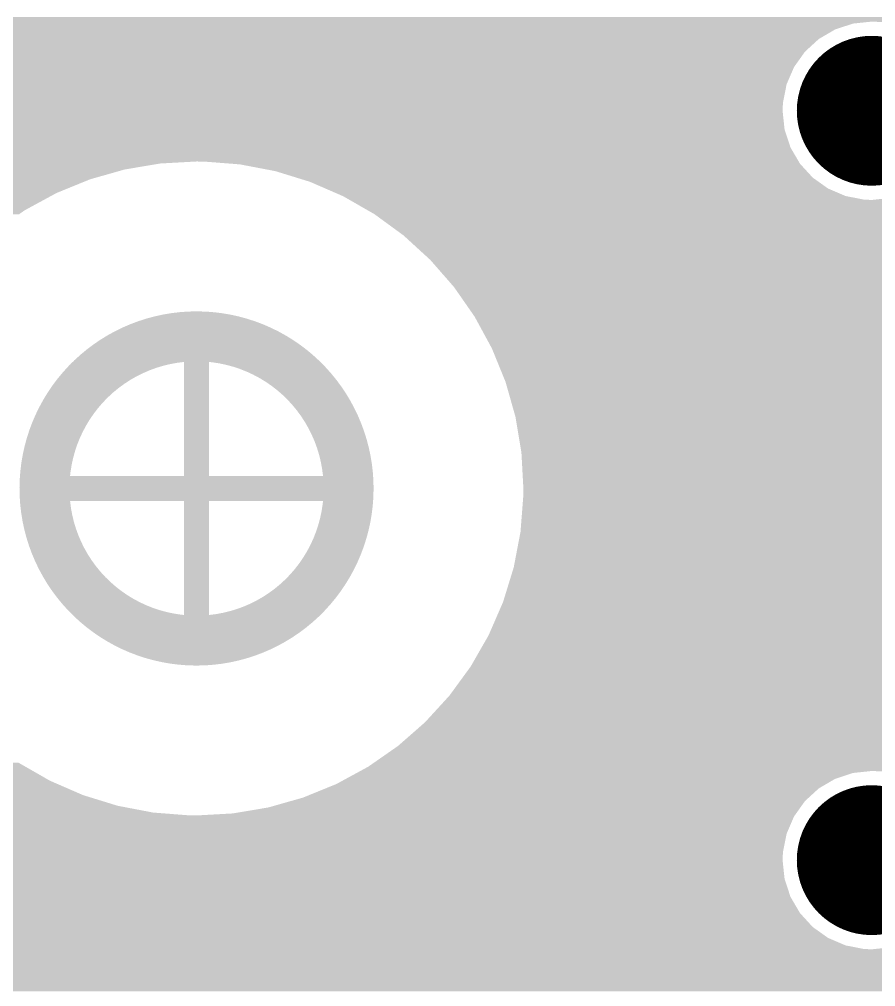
# Model space of a CAD drawing. Extents: x 295 to 953, y 10 to 290.
# Drawn here: x 522.25 to 529.44, y 200.39 to 208.5 of the extents above; entities that cross this region are included whole.
import ezdxf

# ---------------------------------------------------------------- set-up
doc = ezdxf.new("R2010")
doc.units = 0
doc.header["$LTSCALE"] = 5
doc.header["$MEASUREMENT"] = 0
doc.layers.get('0').update_dxf_attribs({"linetype": 'CONTINUOUS', "lineweight": 25})

msp = doc.modelspace()

# ---------------------------------------------------------------- linework, layer by layer
at = {"const_width": 0.6286}
for points in [[(529.0896, 207.7377, 1), (529.7183, 207.7377, 1)], [(529.0896, 201.4512, 1), (529.7183, 201.4512, 1)]]:
    msp.add_lwpolyline(points, format="xyb", close=True, dxfattribs=at)
for points in [[(509.4694, 208.4858), (509.4653, 208.5236), (591.5062, 208.4858), (591.5062, 208.5236)], [(514.617, 208.4829), (514.5511, 208.4858), (529.3766, 208.4829), (529.404, 208.4858)], [(514.6872, 208.4691), (514.617, 208.4829), (529.2467, 208.4691), (529.3766, 208.4829)], [(514.7721, 208.4524), (514.6872, 208.4691), (529.1959, 208.4524), (529.2467, 208.4691)], [(529.4699, 208.4829), (529.404, 208.4858), (591.5062, 208.4829), (591.5062, 208.4858)], [(514.8482, 208.4197), (514.7721, 208.4524), (529.0965, 208.4197), (529.1959, 208.4524)], [(514.9174, 208.3899), (514.8482, 208.4197), (529.0457, 208.3899), (529.0965, 208.4197)], [(514.988, 208.3398), (514.9174, 208.3899), (528.96, 208.3398), (529.0457, 208.3899)], [(515.0464, 208.2983), (514.988, 208.3398), (528.9147, 208.2983), (528.96, 208.3398)], [(515.1062, 208.233), (515.0464, 208.2983), (528.8433, 208.233), (528.9147, 208.2983)], [(515.1532, 208.1817), (515.1062, 208.233), (528.8069, 208.1817), (528.8433, 208.233)], [(515.1986, 208.104), (515.1532, 208.1817), (528.7517, 208.104), (528.8069, 208.1817)], [(515.233, 208.0452), (515.1986, 208.104), (528.7264, 208.0452), (528.7517, 208.104)], [(515.2615, 207.9587), (515.233, 208.0452), (528.6893, 207.9587), (528.7264, 208.0452)], [(515.2824, 207.8949), (515.2615, 207.9587), (528.6767, 207.8949), (528.6893, 207.9587)], [(515.2922, 207.8036), (515.2824, 207.8949), (528.6588, 207.8036), (528.6767, 207.8949)], [(515.2992, 207.7377), (515.2922, 207.8036), (528.6559, 207.7377), (528.6588, 207.8036)], [(515.2963, 207.6718), (515.2992, 207.7377), (528.6629, 207.6718), (528.6559, 207.7377)], [(515.2783, 207.5804), (515.2963, 207.6718), (528.6726, 207.5804), (528.6629, 207.6718)], [(515.2658, 207.5166), (515.2783, 207.5804), (528.6936, 207.5166), (528.6726, 207.5804)], [(515.2286, 207.4302), (515.2658, 207.5166), (528.722, 207.4302), (528.6936, 207.5166)], [(515.2033, 207.3713), (515.2286, 207.4302), (528.7565, 207.3713), (528.722, 207.4302)], [(515.1614, 207.3123), (515.2033, 207.3713), (528.791, 207.3123), (528.7565, 207.3713)], [(515.1139, 207.2455), (515.1495, 207.2955), (523.1361, 207.2455), (523.4351, 207.2955)], [(515.1495, 207.2955), (515.1614, 207.3123), (523.4351, 207.2955), (523.7377, 207.3123)], [(523.8002, 207.3116), (523.7377, 207.3123), (528.7914, 207.3116), (528.791, 207.3123)], [(524.029, 207.2937), (523.8002, 207.3116), (528.8019, 207.2937), (528.7914, 207.3116)], [(524.1025, 207.2879), (524.029, 207.2937), (528.8072, 207.2879), (528.8019, 207.2937)], [(524.4002, 207.2311), (524.1025, 207.2879), (528.8592, 207.2311), (528.8072, 207.2879)], [(515.0247, 207.1628), (515.1117, 207.2424), (522.8444, 207.1628), (523.1251, 207.2424)], [(515.1117, 207.2424), (515.1139, 207.2455), (523.1251, 207.2424), (523.1361, 207.2455)], [(524.5755, 207.177), (524.4002, 207.2311), (528.9087, 207.177), (528.8592, 207.2311)], [(524.6899, 207.1417), (524.5755, 207.177), (528.9584, 207.1417), (528.9087, 207.177)], [(514.8586, 207.0557), (514.9951, 207.1356), (522.5818, 207.0557), (522.7778, 207.1356)], [(514.9951, 207.1356), (515.0247, 207.1628), (522.7778, 207.1356), (522.8444, 207.1628)], [(524.8195, 207.0854), (524.6899, 207.1417), (529.0376, 207.0854), (528.9584, 207.1417)], [(514.5511, 206.9896), (514.7083, 207.0063), (522.4555, 206.9896), (522.4863, 207.0063)], [(514.7083, 207.0063), (514.8362, 207.0483), (522.4863, 207.0063), (522.5637, 207.0483)], [(514.8362, 207.0483), (514.8586, 207.0557), (522.5637, 207.0483), (522.5818, 207.0557)], [(524.9632, 207.023), (524.8195, 207.0854), (529.1829, 207.023), (529.0376, 207.0854)], [(524.968, 207.021), (524.9632, 207.023), (529.1933, 207.021), (529.1829, 207.023)], [(525.0176, 206.9925), (524.968, 207.021), (529.3381, 206.9925), (529.1933, 207.021)], [(529.404, 206.9896), (529.5612, 207.0063), (544.2119, 206.9896), (544.1952, 207.0063)], [(510.2108, 206.9037), (510.0608, 206.9896), (522.2973, 206.9037), (522.4555, 206.9896)], [(525.0227, 206.9896), (525.0176, 206.9925), (529.404, 206.9896), (529.3381, 206.9925)], [(525.1816, 206.8985), (525.0227, 206.9896), (544.303, 206.8985), (544.2119, 206.9896)], [(510.2691, 206.8702), (510.2108, 206.9037), (522.2493, 206.8702), (522.2973, 206.9037)], [(525.231, 206.8702), (525.1816, 206.8985), (591.5062, 206.8702), (591.5062, 206.8985)], [(525.2399, 206.8637), (525.231, 206.8702), (591.5062, 206.8637), (591.5062, 206.8702)], [(525.2936, 206.8244), (525.2399, 206.8637), (544.0037, 206.8244), (544.0296, 206.8637)], [(525.3498, 206.7835), (525.2936, 206.8244), (543.9806, 206.7835), (544.0037, 206.8244)], [(525.408, 206.7409), (525.3498, 206.7835), (543.9605, 206.7409), (543.9806, 206.7835)], [(525.468, 206.6971), (525.408, 206.7409), (543.9435, 206.6971), (543.9605, 206.7409)], [(525.4758, 206.6914), (525.468, 206.6971), (543.9418, 206.6914), (543.9435, 206.6971)], [(525.5186, 206.6521), (525.4758, 206.6914), (543.9297, 206.6521), (543.9418, 206.6914)], [(525.5687, 206.6063), (525.5186, 206.6521), (543.9191, 206.6063), (543.9297, 206.6521)], [(525.6194, 206.5598), (525.5687, 206.6063), (543.9117, 206.5598), (543.9191, 206.6063)], [(525.6706, 206.513), (525.6194, 206.5598), (543.9077, 206.513), (543.9117, 206.5598)], [(525.6993, 206.4867), (525.6706, 206.513), (543.9074, 206.4867), (543.9077, 206.513)], [(525.7174, 206.4659), (525.6993, 206.4867), (543.9071, 206.4659), (543.9074, 206.4867)], [(525.7585, 206.419), (525.7174, 206.4659), (543.9098, 206.419), (543.9071, 206.4659)], [(525.7993, 206.3723), (525.7585, 206.419), (543.9158, 206.3723), (543.9098, 206.419)], [(525.8397, 206.3262), (525.7993, 206.3723), (543.9252, 206.3262), (543.9158, 206.3723)], [(525.8793, 206.2809), (525.8397, 206.3262), (543.9378, 206.2809), (543.9252, 206.3262)], [(525.8989, 206.2585), (525.8793, 206.2809), (543.9458, 206.2585), (543.9378, 206.2809)], [(525.9141, 206.2366), (525.8989, 206.2585), (543.9536, 206.2366), (543.9458, 206.2585)], [(525.9441, 206.1936), (525.9141, 206.2366), (543.9725, 206.1936), (543.9536, 206.2366)], [(525.9731, 206.1519), (525.9441, 206.1936), (543.9944, 206.1519), (543.9725, 206.1936)], [(526.0009, 206.112), (525.9731, 206.1519), (544.0193, 206.112), (543.9944, 206.1519)], [(526.0113, 206.0971), (526.0009, 206.112), (544.0296, 206.0971), (544.0193, 206.112)], [(523.4571, 206.0283), (523.5188, 206.0386), (524.0172, 206.0283), (523.9579, 206.0386)], [(523.5188, 206.0386), (523.5267, 206.0399), (523.9579, 206.0386), (523.9472, 206.0399)], [(523.5267, 206.0399), (523.5892, 206.0474), (523.9472, 206.0399), (523.8879, 206.0474)], [(523.5892, 206.0474), (523.5968, 206.0483), (523.8879, 206.0474), (523.8762, 206.0483)], [(523.5968, 206.0483), (523.6606, 206.0529), (523.8762, 206.0483), (523.8175, 206.0529)], [(523.6606, 206.0529), (523.6672, 206.0533), (523.8175, 206.0529), (523.8019, 206.0533)], [(523.6672, 206.0533), (523.7365, 206.055), (523.8019, 206.0533), (523.747, 206.055)], [(523.7365, 206.055), (523.7377, 206.055), (523.747, 206.055), (523.7377, 206.055)], [(526.0355, 206.0622), (526.0113, 206.0971), (591.5062, 206.0622), (591.5062, 206.0971)], [(526.0721, 206.0097), (526.0355, 206.0622), (544.2504, 206.0097), (544.303, 206.0622)], [(523.1866, 205.949), (523.2446, 205.9706), (524.2884, 205.949), (524.2315, 205.9706)], [(523.2446, 205.9706), (523.2527, 205.9736), (524.2315, 205.9706), (524.2221, 205.9736)], [(523.2527, 205.9736), (523.3118, 205.9924), (524.2221, 205.9736), (524.1643, 205.9924)], [(523.3118, 205.9924), (523.32, 205.9951), (524.1643, 205.9924), (524.1548, 205.9951)], [(523.32, 205.9951), (523.3799, 206.0111), (524.1548, 205.9951), (524.0963, 206.0111)], [(523.3799, 206.0111), (523.3882, 206.0133), (524.0963, 206.0111), (524.0865, 206.0133)], [(523.3882, 206.0133), (523.449, 206.0265), (524.0865, 206.0133), (524.0274, 206.0265)], [(523.449, 206.0265), (523.4571, 206.0283), (524.0274, 206.0265), (524.0172, 206.0283)], [(526.1084, 205.943), (526.0721, 206.0097), (544.1837, 205.943), (544.2504, 206.0097)], [(522.9962, 205.8567), (523.0504, 205.8862), (524.4789, 205.8567), (524.4255, 205.8862)], [(523.0504, 205.8862), (523.0582, 205.8905), (524.4255, 205.8862), (524.4169, 205.8905)], [(523.0582, 205.8905), (523.1138, 205.9174), (524.4169, 205.8905), (524.3622, 205.9174)], [(523.1138, 205.9174), (523.1217, 205.9213), (524.3622, 205.9174), (524.3533, 205.9213)], [(523.1217, 205.9213), (523.1785, 205.9455), (524.3533, 205.9213), (524.2974, 205.9455)], [(523.1785, 205.9455), (523.1866, 205.949), (524.2974, 205.9455), (524.2884, 205.949)], [(526.1224, 205.9171), (526.1084, 205.943), (544.223, 205.9171), (544.1837, 205.943)], [(526.135, 205.894), (526.1224, 205.9171), (544.2639, 205.894), (544.223, 205.9171)], [(526.1459, 205.8739), (526.135, 205.894), (544.3065, 205.8739), (544.2639, 205.894)], [(526.1551, 205.8569), (526.1459, 205.8739), (544.3503, 205.8569), (544.3065, 205.8739)], [(522.8774, 205.7806), (522.9285, 205.8151), (524.5977, 205.7806), (524.5473, 205.8151)], [(522.9285, 205.8151), (522.9359, 205.8201), (524.5473, 205.8151), (524.5392, 205.8201)], [(522.9359, 205.8201), (522.9886, 205.8521), (524.5392, 205.8201), (524.4872, 205.8521)], [(522.9886, 205.8521), (522.9962, 205.8567), (524.4872, 205.8521), (524.4789, 205.8567)], [(526.1626, 205.843), (526.1551, 205.8569), (544.3953, 205.843), (544.3503, 205.8569)], [(526.1684, 205.8324), (526.1626, 205.843), (544.4411, 205.8324), (544.3953, 205.843)], [(526.1724, 205.8251), (526.1684, 205.8324), (544.4876, 205.8251), (544.4411, 205.8324)], [(526.1746, 205.8211), (526.1724, 205.8251), (544.5344, 205.8211), (544.4876, 205.8251)], [(526.1749, 205.8205), (526.1746, 205.8211), (544.5815, 205.8205), (544.5344, 205.8211)], [(526.2168, 205.7433), (526.1749, 205.8205), (591.5062, 205.7433), (591.5062, 205.8205)], [(522.7664, 205.6935), (522.8139, 205.7326), (524.7088, 205.6935), (524.6618, 205.7326)], [(522.8139, 205.7326), (522.8209, 205.7383), (524.6618, 205.7326), (524.6543, 205.7383)], [(522.8209, 205.7383), (522.8702, 205.7752), (524.6543, 205.7383), (524.6056, 205.7752)], [(522.8702, 205.7752), (522.8774, 205.7806), (524.6056, 205.7752), (524.5977, 205.7806)], [(526.3312, 205.4626), (526.2168, 205.7433), (591.5062, 205.4626), (591.5062, 205.7433)], [(522.6911, 205.6232), (522.6987, 205.6307), (523.5736, 205.6232), (523.633, 205.6307)], [(522.6987, 205.6307), (522.7077, 205.6397), (524.7769, 205.6307), (524.768, 205.6397)], [(522.7077, 205.6397), (522.7141, 205.6461), (524.768, 205.6397), (524.7611, 205.6461)], [(522.7141, 205.6461), (522.7597, 205.6874), (524.7611, 205.6461), (524.716, 205.6874)], [(522.7597, 205.6874), (522.7664, 205.6935), (524.716, 205.6874), (524.7088, 205.6935)], [(523.633, 204.6741), (523.633, 205.6307), (523.8425, 204.6741), (523.8425, 205.6307)], [(523.8726, 205.6273), (523.8425, 205.6307), (524.7803, 205.6273), (524.7769, 205.6307)], [(523.9317, 205.6181), (523.8726, 205.6273), (524.7894, 205.6181), (524.7803, 205.6273)], [(522.6104, 205.5367), (522.6166, 205.5441), (523.2885, 205.5367), (523.3058, 205.5441)], [(522.6166, 205.5441), (522.6313, 205.5603), (523.3058, 205.5441), (523.3434, 205.5603)], [(522.6313, 205.5603), (522.6501, 205.5809), (523.3434, 205.5603), (523.3995, 205.5809)], [(522.6501, 205.5809), (522.6641, 205.5963), (523.3995, 205.5809), (523.4503, 205.5963)], [(522.6641, 205.5963), (522.6661, 205.5982), (523.4503, 205.5963), (523.4567, 205.5982)], [(522.6661, 205.5982), (522.6803, 205.6123), (523.4567, 205.5982), (523.5148, 205.6123)], [(522.6803, 205.6123), (522.6911, 205.6232), (523.5148, 205.6123), (523.5736, 205.6232)], [(523.9901, 205.6056), (523.9317, 205.6181), (524.8018, 205.6056), (524.7894, 205.6181)], [(524.0478, 205.5898), (523.9901, 205.6056), (524.8175, 205.5898), (524.8018, 205.6056)], [(524.0486, 205.5896), (524.0478, 205.5898), (524.8177, 205.5896), (524.8175, 205.5898)], [(524.1045, 205.5708), (524.0486, 205.5896), (524.8346, 205.5708), (524.8177, 205.5896)], [(524.1601, 205.5487), (524.1045, 205.5708), (524.8545, 205.5487), (524.8346, 205.5708)], [(524.185, 205.5371), (524.1601, 205.5487), (524.8649, 205.5371), (524.8545, 205.5487)], [(522.54, 205.4478), (522.5644, 205.4803), (523.1328, 205.4478), (523.183, 205.4803)], [(522.5644, 205.4803), (522.5715, 205.4898), (523.183, 205.4803), (523.1996, 205.4898)], [(522.5715, 205.4898), (522.5883, 205.51), (523.1996, 205.4898), (523.235, 205.51)], [(522.5883, 205.51), (522.6104, 205.5367), (523.235, 205.51), (523.2885, 205.5367)], [(524.2143, 205.5235), (524.185, 205.5371), (524.8761, 205.5235), (524.8649, 205.5371)], [(524.267, 205.4953), (524.2143, 205.5235), (524.8992, 205.4953), (524.8761, 205.5235)], [(524.288, 205.4825), (524.267, 205.4953), (524.9096, 205.4825), (524.8992, 205.4953)], [(524.3181, 205.4642), (524.288, 205.4825), (524.9232, 205.4642), (524.9096, 205.4825)], [(524.3673, 205.4303), (524.3181, 205.4642), (524.9484, 205.4303), (524.9232, 205.4642)], [(526.414, 205.171), (526.3312, 205.4626), (591.5062, 205.171), (591.5062, 205.4626)], [(522.4895, 205.375), (522.515, 205.4125), (523.0388, 205.375), (523.0846, 205.4125)], [(522.515, 205.4125), (522.5291, 205.4334), (523.0846, 205.4125), (523.1131, 205.4334)], [(522.5291, 205.4334), (522.54, 205.4478), (523.1131, 205.4334), (523.1328, 205.4478)], [(524.373, 205.4258), (524.3673, 205.4303), (524.9517, 205.4258), (524.9484, 205.4303)], [(524.4146, 205.3936), (524.373, 205.4258), (524.9733, 205.3936), (524.9517, 205.4258)], [(524.445, 205.3672), (524.4146, 205.3936), (524.991, 205.3672), (524.9733, 205.3936)], [(522.4397, 205.2913), (522.4526, 205.3148), (522.9526, 205.2913), (522.9755, 205.3148)], [(522.4526, 205.3148), (522.4644, 205.3341), (522.9755, 205.3148), (522.9943, 205.3341)], [(522.4644, 205.3341), (522.4892, 205.3746), (522.9943, 205.3341), (523.0383, 205.3746)], [(522.4892, 205.3746), (522.4895, 205.375), (523.0383, 205.3746), (523.0388, 205.375)], [(524.4597, 205.3544), (524.445, 205.3672), (524.9987, 205.3544), (524.991, 205.3672)], [(524.5026, 205.3127), (524.4597, 205.3544), (525.0239, 205.3127), (524.9987, 205.3544)], [(524.508, 205.3068), (524.5026, 205.3127), (525.0275, 205.3068), (525.0239, 205.3127)], [(524.543, 205.2687), (524.508, 205.3068), (525.0481, 205.2687), (525.0275, 205.3068)], [(522.3923, 205.1989), (522.4153, 205.2461), (522.8768, 205.1989), (522.9134, 205.2461)], [(522.4153, 205.2461), (522.4187, 205.2529), (522.9134, 205.2461), (522.9193, 205.2529)], [(522.4187, 205.2529), (522.4397, 205.2913), (522.9193, 205.2529), (522.9526, 205.2913)], [(524.5627, 205.2447), (524.543, 205.2687), (525.061, 205.2447), (525.0481, 205.2687)], [(524.581, 205.2225), (524.5627, 205.2447), (525.0717, 205.2225), (525.061, 205.2447)], [(524.6112, 205.1811), (524.581, 205.2225), (525.0916, 205.1811), (525.0717, 205.2225)], [(522.3598, 205.1247), (522.3705, 205.1496), (522.8277, 205.1247), (522.8428, 205.1496)], [(522.3705, 205.1496), (522.3877, 205.1895), (522.8428, 205.1496), (522.8703, 205.1895)], [(522.3877, 205.1895), (522.3923, 205.1989), (522.8703, 205.1895), (522.8768, 205.1989)], [(524.6162, 205.1742), (524.6112, 205.1811), (525.0946, 205.1742), (525.0916, 205.1811)], [(524.6488, 205.124), (524.6162, 205.1742), (525.1158, 205.124), (525.0946, 205.1742)], [(526.4203, 205.133), (526.414, 205.171), (591.5062, 205.133), (591.5062, 205.171)], [(522.3308, 205.0458), (522.3349, 205.0586), (522.7835, 205.0458), (522.7904, 205.0586)], [(522.3349, 205.0586), (522.3499, 205.0986), (522.7904, 205.0586), (522.8117, 205.0986)], [(522.3499, 205.0986), (522.3598, 205.1247), (522.8117, 205.0986), (522.8277, 205.1247)], [(524.6532, 205.1161), (524.6488, 205.124), (525.1191, 205.1161), (525.1158, 205.124)], [(524.6784, 205.0721), (524.6532, 205.1161), (525.1354, 205.0721), (525.1191, 205.1161)], [(524.6895, 205.0499), (524.6784, 205.0721), (525.1436, 205.0499), (525.1354, 205.0721)], [(526.4231, 205.1163), (526.4203, 205.133), (540.2187, 205.1163), (540.376, 205.133)], [(526.4314, 205.0669), (526.4231, 205.1163), (540.0685, 205.0669), (540.2187, 205.1163)], [(526.4448, 204.987), (526.4314, 205.0669), (539.932, 204.987), (540.0685, 205.0669)], [(522.2983, 204.9361), (522.3133, 204.9915), (522.7362, 204.9361), (522.7582, 204.9915)], [(522.3133, 204.9916), (522.3308, 205.0458), (522.7583, 204.9916), (522.7835, 205.0458)], [(522.3133, 204.9915), (522.3133, 204.9916), (522.7582, 204.9915), (522.7583, 204.9916)], [(524.7051, 205.0186), (524.6895, 205.0499), (525.1535, 205.0186), (525.1436, 205.0499)], [(524.7206, 204.9826), (524.7051, 205.0186), (525.1648, 204.9826), (525.1535, 205.0186)], [(524.7288, 204.9637), (524.7206, 204.9826), (525.1698, 204.9637), (525.1648, 204.9826)], [(526.4626, 204.8802), (526.4448, 204.987), (539.8154, 204.8802), (539.932, 204.987)], [(522.2851, 204.8794), (522.2948, 204.9234), (522.7172, 204.8794), (522.7319, 204.9234)], [(522.2948, 204.9234), (522.2983, 204.9361), (522.7319, 204.9234), (522.7362, 204.9361)], [(524.7468, 204.9144), (524.7288, 204.9637), (525.1828, 204.9144), (525.1698, 204.9637)], [(524.7493, 204.9075), (524.7468, 204.9144), (525.1843, 204.9075), (525.1828, 204.9144)], [(524.7667, 204.8503), (524.7493, 204.9075), (525.1965, 204.8503), (525.1843, 204.9075)], [(522.2678, 204.7849), (522.2741, 204.8217), (522.6935, 204.7849), (522.7014, 204.8217)], [(522.2741, 204.8217), (522.2797, 204.8544), (522.7014, 204.8217), (522.7104, 204.8544)], [(522.2797, 204.8544), (522.2851, 204.8794), (522.7104, 204.8544), (522.7172, 204.8794)], [(524.7679, 204.8454), (524.7667, 204.8503), (525.1976, 204.8454), (525.1965, 204.8503)], [(524.7808, 204.7922), (524.7679, 204.8454), (525.2063, 204.7922), (525.1976, 204.8454)], [(526.464, 204.872), (526.4626, 204.8802), (539.8095, 204.872), (539.8154, 204.8802)], [(526.4707, 204.7512), (526.464, 204.872), (539.7238, 204.7512), (539.8095, 204.872)], [(522.2592, 204.7148), (522.2651, 204.7632), (522.6814, 204.7148), (522.6889, 204.7632)], [(522.2651, 204.7632), (522.2678, 204.7849), (522.6889, 204.7632), (522.6935, 204.7849)], [(524.7838, 204.7757), (524.7808, 204.7922), (525.209, 204.7757), (525.2063, 204.7922)], [(524.7917, 204.7334), (524.7838, 204.7757), (525.214, 204.7334), (525.209, 204.7757)], [(524.7952, 204.7056), (524.7917, 204.7334), (525.2172, 204.7056), (525.214, 204.7334)], [(526.4787, 204.6059), (526.4707, 204.7512), (539.6613, 204.6059), (539.7238, 204.7512)], [(522.2539, 204.6444), (522.2561, 204.6741), (525.2214, 204.6444), (525.2193, 204.6741)], [(522.2561, 204.6741), (522.2584, 204.7041), (522.6763, 204.6741), (522.6797, 204.7041)], [(522.2584, 204.7041), (522.2592, 204.7148), (522.6797, 204.7041), (522.6814, 204.7148)], [(524.7992, 204.6741), (524.7952, 204.7056), (525.2193, 204.6741), (525.2172, 204.7056)], [(522.252, 204.5739), (522.2537, 204.6352), (525.2233, 204.5739), (525.222, 204.6352)], [(522.2522, 204.5647), (522.252, 204.5739), (525.2234, 204.5647), (525.2233, 204.5739)], [(522.2537, 204.6352), (522.2539, 204.6444), (525.222, 204.6352), (525.2214, 204.6444)], [(526.4808, 204.5693), (526.4787, 204.6059), (539.6541, 204.5693), (539.6613, 204.6059)], [(522.2535, 204.5033), (522.2522, 204.5647), (525.2218, 204.5033), (525.2234, 204.5647)], [(522.2541, 204.4941), (522.2535, 204.5033), (525.2215, 204.4941), (525.2218, 204.5033)], [(522.2562, 204.4645), (522.2541, 204.4941), (525.2193, 204.4645), (525.2215, 204.4941)], [(526.4757, 204.4508), (526.48, 204.5068), (539.6308, 204.4508), (539.6418, 204.5068)], [(526.48, 204.5068), (526.4808, 204.5693), (539.6418, 204.5068), (539.6541, 204.5693)], [(522.2583, 204.4329), (522.2562, 204.4645), (522.6803, 204.4329), (522.6763, 204.4645)], [(522.2615, 204.4052), (522.2583, 204.4329), (522.6838, 204.4052), (522.6803, 204.4329)], [(523.633, 203.5078), (523.633, 204.4645), (523.8425, 203.5078), (523.8425, 204.4645)], [(524.7866, 204.3754), (524.7941, 204.4238), (525.2104, 204.3754), (525.2163, 204.4238)], [(524.7941, 204.4238), (524.7958, 204.4344), (525.2163, 204.4238), (525.2171, 204.4344)], [(524.7958, 204.4344), (524.7992, 204.4645), (525.2171, 204.4344), (525.2193, 204.4645)], [(526.4705, 204.3849), (526.4757, 204.4508), (539.6279, 204.3849), (539.6308, 204.4508)], [(522.2664, 204.3628), (522.2615, 204.4052), (522.6917, 204.3628), (522.6838, 204.4052)], [(522.2692, 204.3464), (522.2664, 204.3628), (522.6947, 204.3464), (522.6917, 204.3628)], [(522.2779, 204.2932), (522.2692, 204.3464), (522.7076, 204.2932), (522.6947, 204.3464)], [(524.7741, 204.3169), (524.7819, 204.3537), (525.2014, 204.3169), (525.2077, 204.3537)], [(524.7819, 204.3537), (524.7866, 204.3754), (525.2077, 204.3537), (525.2104, 204.3754)], [(526.4582, 204.2276), (526.4705, 204.3849), (539.6446, 204.2276), (539.6279, 204.3849)], [(522.279, 204.2883), (522.2779, 204.2932), (522.7088, 204.2883), (522.7076, 204.2932)], [(522.2912, 204.2311), (522.279, 204.2883), (522.7262, 204.2311), (522.7088, 204.2883)], [(524.7436, 204.2152), (524.7583, 204.2592), (525.1806, 204.2152), (525.1903, 204.2592)], [(524.7583, 204.2592), (524.7651, 204.2841), (525.1903, 204.2592), (525.1958, 204.2841)], [(524.7651, 204.2841), (524.7741, 204.3169), (525.1958, 204.2841), (525.2014, 204.3169)], [(522.2927, 204.2242), (522.2912, 204.2311), (522.7287, 204.2242), (522.7262, 204.2311)], [(522.3057, 204.1749), (522.2927, 204.2242), (522.7467, 204.1749), (522.7287, 204.2242)], [(522.3107, 204.1559), (522.3057, 204.1749), (522.7549, 204.1559), (522.7467, 204.1749)], [(524.7172, 204.1471), (524.7393, 204.2025), (525.1622, 204.1471), (525.1772, 204.2025)], [(524.7393, 204.2025), (524.7436, 204.2152), (525.1772, 204.2025), (525.1806, 204.2152)], [(526.4321, 204.0774), (526.4564, 204.2046), (539.694, 204.0774), (539.6522, 204.2046)], [(526.4564, 204.2046), (526.4582, 204.2276), (539.6522, 204.2046), (539.6446, 204.2276)], [(522.322, 204.12), (522.3107, 204.1559), (522.7704, 204.12), (522.7549, 204.1559)], [(522.3319, 204.0886), (522.322, 204.12), (522.786, 204.0886), (522.7704, 204.12)], [(522.3401, 204.0665), (522.3319, 204.0886), (522.7971, 204.0665), (522.786, 204.0886)], [(524.6851, 204.0799), (524.692, 204.0927), (525.1405, 204.0799), (525.1447, 204.0927)], [(524.692, 204.0927), (524.7172, 204.147), (525.1447, 204.0927), (525.1621, 204.147)], [(524.7172, 204.147), (524.7172, 204.1471), (525.1621, 204.147), (525.1622, 204.1471)], [(522.3563, 204.0224), (522.3401, 204.0665), (522.8222, 204.0224), (522.7971, 204.0665)], [(522.3597, 204.0146), (522.3563, 204.0224), (522.8267, 204.0146), (522.8222, 204.0224)], [(522.3809, 203.9644), (522.3597, 204.0146), (522.8592, 203.9644), (522.8267, 204.0146)], [(524.6326, 203.9889), (524.6478, 204.0139), (525.105, 203.9889), (525.1157, 204.0139)], [(524.6478, 204.0139), (524.6638, 204.04), (525.1157, 204.0139), (525.1255, 204.04)], [(524.6638, 204.04), (524.6851, 204.0799), (525.1255, 204.04), (525.1405, 204.0799)], [(526.4061, 203.9409), (526.4321, 204.0774), (539.7739, 203.9409), (539.694, 204.0774)], [(522.3839, 203.9574), (522.3809, 203.9644), (522.8643, 203.9574), (522.8592, 203.9644)], [(522.4037, 203.9161), (522.3839, 203.9574), (522.8945, 203.9161), (522.8643, 203.9574)], [(524.5621, 203.8924), (524.5987, 203.9397), (525.0601, 203.8924), (525.0832, 203.9397)], [(524.5987, 203.9397), (524.6052, 203.9491), (525.0832, 203.9397), (525.0878, 203.9491)], [(524.6052, 203.9491), (524.6326, 203.9889), (525.0878, 203.9491), (525.105, 203.9889)], [(526.3995, 203.9068), (526.4061, 203.9409), (539.8051, 203.9068), (539.7739, 203.9409)], [(522.4145, 203.8938), (522.4037, 203.9161), (522.9128, 203.8938), (522.8945, 203.9161)], [(522.4274, 203.8699), (522.4145, 203.8938), (522.9324, 203.8699), (522.9128, 203.8938)], [(522.448, 203.8318), (522.4274, 203.8699), (522.9675, 203.8318), (522.9324, 203.8699)], [(524.5, 203.8238), (524.5229, 203.8473), (525.0229, 203.8238), (525.0358, 203.8473)], [(524.5229, 203.8473), (524.5562, 203.8856), (525.0358, 203.8473), (525.0568, 203.8856)], [(524.5562, 203.8856), (524.5621, 203.8924), (525.0568, 203.8856), (525.0601, 203.8924)], [(526.3741, 203.8242), (526.3995, 203.9068), (539.8807, 203.8242), (539.8051, 203.9068)], [(522.4516, 203.8259), (522.448, 203.8318), (522.9729, 203.8259), (522.9675, 203.8318)], [(522.4768, 203.7842), (522.4516, 203.8259), (523.0158, 203.7842), (522.9729, 203.8259)], [(522.4845, 203.7714), (522.4768, 203.7842), (523.0305, 203.7714), (523.0158, 203.7842)], [(522.5022, 203.7449), (522.4845, 203.7714), (523.0609, 203.7449), (523.0305, 203.7714)], [(524.3909, 203.7261), (524.4366, 203.7636), (524.9605, 203.7261), (524.986, 203.7636)], [(524.4366, 203.7636), (524.4371, 203.764), (524.986, 203.7636), (524.9863, 203.764)], [(524.4371, 203.764), (524.4812, 203.8045), (524.9863, 203.764), (525.011, 203.8045)], [(524.4812, 203.8045), (524.5, 203.8238), (525.011, 203.8045), (525.0229, 203.8238)], [(526.3458, 203.7326), (526.3741, 203.8242), (540.0096, 203.7326), (539.8807, 203.8242)], [(522.5238, 203.7127), (522.5022, 203.7449), (523.1025, 203.7127), (523.0609, 203.7449)], [(522.5271, 203.7083), (522.5238, 203.7127), (523.1082, 203.7083), (523.1025, 203.7127)], [(522.5523, 203.6744), (522.5271, 203.7083), (523.1574, 203.6744), (523.1082, 203.7083)], [(524.2925, 203.6583), (524.3426, 203.6908), (524.9111, 203.6583), (524.9355, 203.6908)], [(524.3426, 203.6908), (524.3624, 203.7052), (524.9355, 203.6908), (524.9463, 203.7052)], [(524.3624, 203.7052), (524.3909, 203.7261), (524.9463, 203.7052), (524.9605, 203.7261)], [(526.3266, 203.6702), (526.3458, 203.7326), (540.1549, 203.6702), (540.0096, 203.7326)], [(522.5658, 203.6561), (522.5523, 203.6744), (523.1875, 203.6561), (523.1574, 203.6744)], [(522.5763, 203.6433), (522.5658, 203.6561), (523.2085, 203.6433), (523.1875, 203.6561)], [(522.5994, 203.6151), (522.5763, 203.6433), (523.2612, 203.6151), (523.2085, 203.6433)], [(522.6105, 203.6014), (522.5994, 203.6151), (523.2905, 203.6014), (523.2612, 203.6151)], [(522.621, 203.5899), (522.6105, 203.6014), (523.3154, 203.5899), (523.2905, 203.6014)], [(524.1697, 203.5945), (524.187, 203.6019), (524.8589, 203.5945), (524.8651, 203.6019)], [(524.187, 203.6019), (524.2405, 203.6286), (524.8651, 203.6019), (524.8872, 203.6286)], [(524.2405, 203.6286), (524.2759, 203.6488), (524.8872, 203.6286), (524.9039, 203.6488)], [(524.2759, 203.6488), (524.2925, 203.6583), (524.9039, 203.6488), (524.9111, 203.6583)], [(526.2774, 203.5416), (526.3102, 203.6171), (554.1769, 203.5416), (554.1169, 203.6171)], [(526.3102, 203.6171), (526.3163, 203.6368), (554.1169, 203.6171), (554.1013, 203.6368)], [(526.3163, 203.6368), (526.3171, 203.6397), (540.376, 203.6368), (540.3101, 203.6397)], [(526.3171, 203.6397), (526.3266, 203.6702), (540.3101, 203.6397), (540.1549, 203.6702)], [(522.6409, 203.5677), (522.621, 203.5899), (523.371, 203.5677), (523.3154, 203.5899)], [(522.6578, 203.549), (522.6409, 203.5677), (523.4269, 203.549), (523.371, 203.5677)], [(522.658, 203.5487), (522.6578, 203.549), (523.4277, 203.5487), (523.4269, 203.549)], [(522.6736, 203.533), (522.658, 203.5487), (523.4853, 203.533), (523.4277, 203.5487)], [(522.686, 203.5205), (522.6736, 203.533), (523.5438, 203.5205), (523.4853, 203.533)], [(522.6952, 203.5112), (522.686, 203.5205), (523.6029, 203.5112), (523.5438, 203.5205)], [(523.8425, 203.5078), (523.9018, 203.5154), (524.7768, 203.5078), (524.7843, 203.5154)], [(523.9018, 203.5154), (523.9606, 203.5262), (524.7843, 203.5154), (524.7952, 203.5262)], [(523.9606, 203.5262), (524.0187, 203.5404), (524.7952, 203.5262), (524.8094, 203.5404)], [(524.0187, 203.5404), (524.0252, 203.5423), (524.8094, 203.5404), (524.8114, 203.5423)], [(524.0252, 203.5423), (524.076, 203.5577), (524.8114, 203.5423), (524.8254, 203.5577)], [(524.076, 203.5577), (524.1321, 203.5783), (524.8254, 203.5577), (524.8441, 203.5783)], [(524.1321, 203.5783), (524.1697, 203.5945), (524.8441, 203.5783), (524.8589, 203.5945)], [(526.228, 203.4278), (526.2774, 203.5416), (554.3096, 203.4278), (554.1769, 203.5416)], [(522.6986, 203.5078), (522.6952, 203.5112), (523.633, 203.5078), (523.6029, 203.5112)], [(522.7074, 203.4989), (522.6986, 203.5078), (524.7678, 203.4989), (524.7768, 203.5078)], [(522.7144, 203.4925), (522.7074, 203.4989), (524.7614, 203.4925), (524.7678, 203.4989)], [(522.7594, 203.4511), (522.7144, 203.4925), (524.7158, 203.4511), (524.7614, 203.4925)], [(522.7667, 203.4451), (522.7594, 203.4511), (524.7091, 203.4451), (524.7158, 203.4511)], [(522.8136, 203.4059), (522.7667, 203.4451), (524.6615, 203.4059), (524.7091, 203.4451)], [(522.8212, 203.4002), (522.8136, 203.4059), (524.6546, 203.4002), (524.6615, 203.4059)], [(522.8699, 203.3634), (522.8212, 203.4002), (524.6052, 203.3634), (524.6546, 203.4002)], [(522.8778, 203.358), (522.8699, 203.3634), (524.5981, 203.358), (524.6052, 203.3634)], [(522.9282, 203.3235), (522.8778, 203.358), (524.547, 203.3235), (524.5981, 203.358)], [(526.1904, 203.3415), (526.228, 203.4278), (554.4616, 203.3415), (554.3096, 203.4278)], [(522.9363, 203.3185), (522.9282, 203.3235), (524.5396, 203.3185), (524.547, 203.3235)], [(522.9882, 203.2865), (522.9363, 203.3185), (524.4869, 203.2865), (524.5396, 203.3185)], [(522.9966, 203.2819), (522.9882, 203.2865), (524.4793, 203.2819), (524.4869, 203.2865)], [(523.05, 203.2523), (522.9966, 203.2819), (524.4251, 203.2523), (524.4793, 203.2819)], [(526.1454, 203.2623), (526.1588, 203.2856), (554.8005, 203.2623), (554.6273, 203.2856)], [(526.1588, 203.2856), (526.1894, 203.3391), (554.6273, 203.2856), (554.4687, 203.3391)], [(526.1894, 203.3391), (526.1904, 203.3415), (554.4687, 203.3391), (554.4616, 203.3415)], [(523.0586, 203.2481), (523.05, 203.2523), (524.4173, 203.2481), (524.4251, 203.2523)], [(523.1133, 203.2212), (523.0586, 203.2481), (524.3617, 203.2212), (524.4173, 203.2481)], [(523.1222, 203.2173), (523.1133, 203.2212), (524.3538, 203.2173), (524.3617, 203.2212)], [(523.178, 203.193), (523.1222, 203.2173), (524.2969, 203.193), (524.3538, 203.2173)], [(523.1871, 203.1896), (523.178, 203.193), (524.2889, 203.1896), (524.2969, 203.193)], [(526.0879, 203.162), (526.1451, 203.2617), (561.2562, 203.162), (561.2696, 203.2617)], [(526.1451, 203.2617), (526.1454, 203.2623), (554.835, 203.2617), (554.8005, 203.2623)], [(523.244, 203.168), (523.1871, 203.1896), (524.2309, 203.168), (524.2889, 203.1896)], [(523.2534, 203.165), (523.244, 203.168), (524.2227, 203.165), (524.2309, 203.168)], [(523.3111, 203.1461), (523.2534, 203.165), (524.1637, 203.1461), (524.2227, 203.165)], [(523.3207, 203.1435), (523.3111, 203.1461), (524.1555, 203.1435), (524.1637, 203.1461)], [(523.3792, 203.1275), (523.3207, 203.1435), (524.0955, 203.1275), (524.1555, 203.1435)], [(523.389, 203.1253), (523.3792, 203.1275), (524.0873, 203.1253), (524.0955, 203.1275)], [(523.4481, 203.1121), (523.389, 203.1253), (524.0265, 203.1121), (524.0873, 203.1253)], [(523.4582, 203.1103), (523.4481, 203.1121), (524.0184, 203.1103), (524.0265, 203.1121)], [(523.5176, 203.1), (523.4582, 203.1103), (523.9567, 203.1), (524.0184, 203.1103)], [(526.0387, 203.0761), (526.0682, 203.1276), (561.2605, 203.0761), (561.2556, 203.1276)], [(526.0682, 203.1276), (526.0879, 203.162), (561.2556, 203.1276), (561.2562, 203.162)], [(523.5282, 203.0986), (523.5176, 203.1), (523.9488, 203.0986), (523.9567, 203.1)], [(523.5876, 203.0912), (523.5282, 203.0986), (523.8863, 203.0912), (523.9488, 203.0986)], [(523.5993, 203.0903), (523.5876, 203.0912), (523.8787, 203.0903), (523.8863, 203.0912)], [(523.658, 203.0857), (523.5993, 203.0903), (523.8149, 203.0857), (523.8787, 203.0903)], [(523.6736, 203.0853), (523.658, 203.0857), (523.8083, 203.0853), (523.8149, 203.0857)], [(523.7285, 203.0836), (523.6736, 203.0853), (523.739, 203.0836), (523.8083, 203.0853)], [(523.7377, 203.0836), (523.7285, 203.0836), (523.7377, 203.0836), (523.739, 203.0836)], [(525.9492, 202.9536), (526.0387, 203.0761), (561.2723, 202.9536), (561.2605, 203.0761)], [(525.8599, 202.8313), (525.9492, 202.9536), (561.3085, 202.8313), (561.2723, 202.9536)], [(525.6762, 202.6308), (525.8183, 202.7859), (561.4025, 202.6308), (561.3219, 202.7859)], [(525.8183, 202.7859), (525.8599, 202.8313), (561.3219, 202.7859), (561.3085, 202.8313)], [(525.6551, 202.6077), (525.6762, 202.6308), (561.4208, 202.6077), (561.4025, 202.6308)], [(525.5249, 202.4938), (525.6551, 202.6077), (561.5111, 202.4938), (561.4208, 202.6077)], [(525.427, 202.4081), (525.5249, 202.4938), (561.6112, 202.4081), (561.5111, 202.4938)], [(525.2626, 202.2937), (525.3867, 202.3801), (561.7959, 202.2937), (561.6439, 202.3801)], [(525.3867, 202.3801), (525.427, 202.4081), (561.6439, 202.3801), (561.6112, 202.4081)], [(510.1507, 202.1993), (510.2163, 202.2349), (522.365, 202.1993), (522.3028, 202.2349)], [(510.2163, 202.2349), (510.2643, 202.2683), (522.3028, 202.2349), (522.2445, 202.2683)], [(525.1407, 202.2146), (525.1782, 202.2349), (562.1348, 202.2146), (561.9835, 202.2349)], [(525.1782, 202.2349), (525.1824, 202.2379), (561.9835, 202.2349), (561.9615, 202.2379)], [(525.1824, 202.2379), (525.2626, 202.2937), (561.9615, 202.2379), (561.7959, 202.2937)], [(514.617, 202.1964), (514.5511, 202.1993), (522.3701, 202.1964), (522.365, 202.1993)], [(514.7721, 202.1659), (514.617, 202.1964), (522.4233, 202.1659), (522.3701, 202.1964)], [(514.8844, 202.1176), (514.7721, 202.1659), (522.5075, 202.1176), (522.4233, 202.1659)], [(524.9908, 202.1332), (525.0818, 202.1826), (529.0965, 202.1332), (529.2467, 202.1826)], [(525.0818, 202.1826), (525.1125, 202.1993), (529.2467, 202.1826), (529.404, 202.1993)], [(525.1125, 202.1993), (525.1396, 202.2139), (591.5062, 202.1993), (591.5062, 202.2139)], [(525.1396, 202.2139), (525.1407, 202.2146), (562.1692, 202.2139), (562.1348, 202.2146)], [(529.4699, 202.1964), (529.404, 202.1993), (591.0597, 202.1964), (591.0871, 202.1993)], [(514.9174, 202.1034), (514.8844, 202.1176), (522.5402, 202.1034), (522.5075, 202.1176)], [(515.0464, 202.0118), (514.9174, 202.1034), (522.7511, 202.0118), (522.5402, 202.1034)], [(524.8211, 202.0533), (524.9118, 202.0902), (528.96, 202.0533), (529.0231, 202.0902)], [(524.9118, 202.0902), (524.9908, 202.1332), (529.0231, 202.0902), (529.0965, 202.1332)], [(515.0601, 201.9968), (515.0464, 202.0118), (522.7856, 201.9968), (522.7511, 202.0118)], [(515.1419, 201.9075), (515.0601, 201.9968), (523.0753, 201.9075), (522.7856, 201.9968)], [(524.5276, 201.9465), (524.631, 201.9758), (528.8433, 201.9465), (528.8754, 201.9758)], [(524.631, 201.9758), (524.8211, 202.0533), (528.8754, 201.9758), (528.96, 202.0533)], [(515.1532, 201.8952), (515.1419, 201.9075), (523.1397, 201.8952), (523.0753, 201.9075)], [(515.1792, 201.8506), (515.1532, 201.8952), (523.373, 201.8506), (523.1397, 201.8952)], [(524.0404, 201.843), (524.3394, 201.8931), (528.7698, 201.843), (528.8054, 201.8931)], [(524.3394, 201.8931), (524.5276, 201.9465), (528.8054, 201.8931), (528.8433, 201.9465)], [(515.1931, 201.827), (515.1792, 201.8506), (523.6752, 201.827), (523.373, 201.8506)], [(515.1935, 201.8263), (515.1931, 201.827), (523.7377, 201.8263), (523.6752, 201.827)], [(515.1986, 201.8175), (515.1935, 201.8263), (528.7517, 201.8175), (528.7579, 201.8263)], [(515.233, 201.7587), (515.1986, 201.8175), (528.7264, 201.7587), (528.7517, 201.8175)], [(523.7377, 201.8263), (524.0404, 201.843), (528.7579, 201.8263), (528.7698, 201.843)], [(515.2615, 201.6722), (515.233, 201.7587), (528.6893, 201.6722), (528.7264, 201.7587)], [(515.2824, 201.6084), (515.2615, 201.6722), (528.6767, 201.6084), (528.6893, 201.6722)], [(515.2922, 201.5171), (515.2824, 201.6084), (528.6588, 201.5171), (528.6767, 201.6084)], [(515.2992, 201.4512), (515.2922, 201.5171), (528.6559, 201.4512), (528.6588, 201.5171)], [(515.2963, 201.3853), (515.2992, 201.4512), (528.6629, 201.3853), (528.6559, 201.4512)], [(515.2783, 201.2939), (515.2963, 201.3853), (528.6726, 201.2939), (528.6629, 201.3853)], [(515.2658, 201.2301), (515.2783, 201.2939), (528.6936, 201.2301), (528.6726, 201.2939)], [(515.2286, 201.1437), (515.2658, 201.2301), (528.722, 201.1437), (528.6936, 201.2301)], [(515.1482, 201.0072), (515.2033, 201.0848), (528.8019, 201.0072), (528.7565, 201.0848)], [(515.2033, 201.0848), (515.2286, 201.1437), (528.7565, 201.0848), (528.722, 201.1437)], [(515.1117, 200.9559), (515.1482, 201.0072), (528.8489, 200.9559), (528.8019, 201.0072)], [(515.0403, 200.8905), (515.1117, 200.9559), (528.9087, 200.8905), (528.8489, 200.9559)], [(514.9094, 200.7989), (514.9951, 200.8491), (529.0376, 200.7989), (528.967, 200.8491)], [(514.9951, 200.8491), (515.0403, 200.8905), (528.967, 200.8491), (528.9087, 200.8905)], [(514.7591, 200.7365), (514.8586, 200.7692), (529.1829, 200.7365), (529.1068, 200.7692)], [(514.8586, 200.7692), (514.9094, 200.7989), (529.1068, 200.7692), (529.0376, 200.7989)], [(509.3862, 200.6657), (509.3919, 200.6789), (553.8796, 200.6657), (553.8802, 200.6789)], [(509.3919, 200.6789), (509.4023, 200.7031), (553.8802, 200.6789), (553.885, 200.7031)], [(514.5511, 200.7031), (514.5784, 200.706), (529.404, 200.7031), (529.3381, 200.706)], [(514.5784, 200.706), (514.7083, 200.7198), (529.3381, 200.706), (529.2678, 200.7198)], [(514.7083, 200.7198), (514.7591, 200.7365), (529.2678, 200.7198), (529.1829, 200.7365)], [(529.404, 200.7031), (529.5612, 200.7198), (553.885, 200.7031), (553.8883, 200.7198)], [(509.2946, 200.5368), (509.3487, 200.613), (553.8854, 200.5368), (553.8773, 200.613)], [(509.3487, 200.613), (509.3862, 200.6657), (553.8773, 200.613), (553.8796, 200.6657)], [(509.2061, 200.4557), (509.2946, 200.5368), (553.894, 200.4557), (553.8854, 200.5368)], [(509.178, 200.43), (509.2061, 200.4557), (553.9025, 200.43), (553.894, 200.4557)], [(509.0415, 200.3501), (509.178, 200.43), (553.9288, 200.3501), (553.9025, 200.43)]]:
    msp.add_solid(points)

doc.saveas('drawing.dxf')
